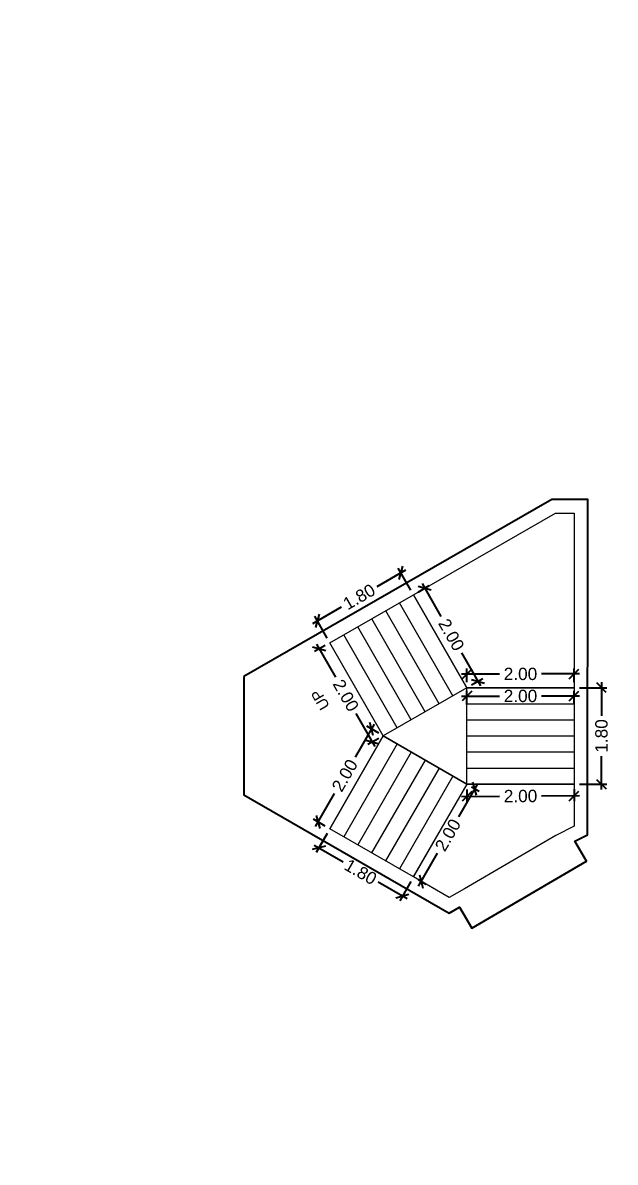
# Model space of a CAD drawing. Header units: metres. Extents: x 256329 to 886268, y -249371 to 355.
# Drawn here: x 286486.75 to 286497.81, y -1283.15 to -1261.9 of the extents above; entities that cross this region are included whole.
import ezdxf

# ---------------------------------------------------------------- set-up
doc = ezdxf.new("R2010")
doc.units = ezdxf.units.M
doc.header["$MEASUREMENT"] = 0
doc.header["$PDMODE"] = 35
doc.linetypes.add('CONTINOUS', pattern=[0])
doc.layers.get('0').update_dxf_attribs({"lineweight": 18})
doc.layers.get('Defpoints').update_dxf_attribs({"lineweight": 20})
doc.layers.add('A_TEXT', color=4, linetype='Continuous', lineweight=0, transparency=0.3)
doc.layers.add('BLK_2_FLR_5_STAIR_3', color=7, linetype='Continuous', plot=False)
for name, color, linetype, lineweight in [('BLK_2_FLR_5_STAIR_3_FLIGHT_1', 7, 'Continuous', 0), ('BLK_2_FLR_5_STAIR_3_FLIGHT_2', 7, 'Continuous', 0), ('BLK_2_FLR_5_STAIR_3_FLIGHT_3', 7, 'Continuous', 0), ('BLK_2_FLR_5_STAIR_3_LANDING_1', 7, 'Continuous', 0), ('BLK_2_FLR_5_STAIR_3_LANDING_2', 7, 'Continuous', 0)]:
    doc.layers.add(name, color=color, linetype=linetype, lineweight=lineweight)
doc.styles.add('Arial', font='arial.ttf')
doc.styles.get("Standard").update_dxf_attribs({"font": 'arial.ttf'})
doc.dimstyles.new('METRIC DIM', dxfattribs={"dimtxt": 0.23, "dimasz": 0.18, "dimexe": 0.1, "dimexo": 0.1, "dimgap": 0.09, "dimtad": 0, "dimzin": 0, "dimdsep": 46, "dimtxsty": 'Standard', "dimblk": 'OBLIQUE', "dimcen": 0, "dimdle": 0.1, "dimclrd": 147, "dimclre": 147, "dimclrt": 7, "dimadec": 0, "dimazin": 0, "dimtfac": 1, "dimtofl": 0, "dimtmove": 0, "dimatfit": 2, "dimfxl": 0.125, "dimtolj": 1, "dimtzin": 0, "dimarcsym": 0})

# ---------------------------------------------------------------- blocks, each defined once
blk = doc.blocks.new('_Oblique')
at = {"color": 0, "linetype": 'ByBlock', "lineweight": -2}
blk.add_line((-0.5, -0.5), (0.5, 0.5), dxfattribs=at)
blk = doc.blocks.new('*D1261')
at = {"layer": 'BLK_2_FLR_5_STAIR_3_FLIGHT_1', "color": 147, "lineweight": -2, "transparency": 16777216}
for p, q in [((286493.899721, -1272.10681), (286493.359985, -1272.416956)), ((286493.998287, -1272.479051), (286493.763194, -1272.069928)), ((286492.165629, -1273.103265), (286492.705365, -1272.793118)), ((286492.437604, -1273.375861), (286492.202511, -1272.966738))]:
    blk.add_line(p, q, dxfattribs=at)
at = {"layer": 'Defpoints', "color": 0, "linetype": 'CONTINOUS', "transparency": 16777216}
for p in [(286493.813017, -1272.156632), (286494.04811, -1272.565756, 0.042641), (286492.487426, -1273.462566, 0.042641)]:
    blk.add_point(p, dxfattribs=at)
at = {"layer": 'BLK_2_FLR_5_STAIR_3_FLIGHT_1', "color": 147, "linetype": 'CONTINOUS', "lineweight": -2, "transparency": 16777216, "xscale": 0.18, "yscale": 0.18, "zscale": 0.18}
for p, rotation in [((286493.813017, -1272.156632), 29.88281300000001), ((286492.252333, -1273.053442), 209.882813)]:
    blk.add_blockref('_Oblique', p, dxfattribs=dict(at, rotation=rotation))
at = {"layer": 'BLK_2_FLR_5_STAIR_3_FLIGHT_1', "color": 7, "linetype": 'CONTINOUS', "transparency": 16777216, "insert": (286493.032675, -1272.605037), "char_height": 0.23, "attachment_point": 5, "rotation": 29.8828126}
blk.add_mtext('\\A1;1.80', dxfattribs=at)
blk = doc.blocks.new('*D1262')
at = {"layer": 'BLK_2_FLR_5_STAIR_3_FLIGHT_2', "color": 147, "lineweight": -2, "transparency": 16777216}
for p, q in [((286497.145212, -1274.299884), (286497.657183, -1274.300068)), ((286497.557219, -1274.200032), (286497.556996, -1274.822532)), ((286497.5565, -1276.200032), (286497.556724, -1275.577532)), ((286497.144565, -1276.099884), (286497.656536, -1276.100068))]:
    blk.add_line(p, q, dxfattribs=at)
at = {"layer": 'Defpoints', "color": 0, "linetype": 'CONTINOUS', "transparency": 16777216}
for p in [(286497.045212, -1274.299848, 0.042641), (286497.557183, -1274.300032), (286497.044565, -1276.099848, 0.042641)]:
    blk.add_point(p, dxfattribs=at)
at = {"layer": 'BLK_2_FLR_5_STAIR_3_FLIGHT_2', "color": 147, "linetype": 'CONTINOUS', "lineweight": -2, "transparency": 16777216, "xscale": 0.18, "yscale": 0.18, "zscale": 0.18}
for p, rotation in [((286497.557183, -1274.300032), 89.979403), ((286497.556536, -1276.100032), 269.979403)]:
    blk.add_blockref('_Oblique', p, dxfattribs=dict(at, rotation=rotation))
at = {"layer": 'BLK_2_FLR_5_STAIR_3_FLIGHT_2', "color": 7, "linetype": 'CONTINOUS', "transparency": 16777216, "insert": (286497.55686, -1275.200032), "char_height": 0.23, "attachment_point": 5, "rotation": 89.9794033}
blk.add_mtext('\\A1;1.80', dxfattribs=at)
blk = doc.blocks.new('*D1263')
at = {"layer": 'BLK_2_FLR_5_STAIR_3_FLIGHT_3', "color": 147, "lineweight": -2, "transparency": 16777216}
for p, q in [((286493.31261, -1274.982829), (286492.958466, -1275.598755)), ((286493.39719, -1275.146812), (286493.176073, -1275.019675)), ((286492.21524, -1276.891371), (286492.569384, -1276.275445)), ((286492.399512, -1276.881971), (286492.178394, -1276.754833))]:
    blk.add_line(p, q, dxfattribs=at)
at = {"layer": 'Defpoints', "color": 0, "linetype": 'CONTINOUS', "transparency": 16777216}
for p in [(286493.262764, -1275.06952), (286493.483882, -1275.196658, 0.042641), (286492.486204, -1276.931817, 0.042641)]:
    blk.add_point(p, dxfattribs=at)
at = {"layer": 'BLK_2_FLR_5_STAIR_3_FLIGHT_3', "color": 147, "linetype": 'CONTINOUS', "lineweight": -2, "transparency": 16777216, "xscale": 0.18, "yscale": 0.18, "zscale": 0.18}
for p, rotation in [((286493.262764, -1275.06952), 60.102044), ((286492.265086, -1276.804679), 240.102044)]:
    blk.add_blockref('_Oblique', p, dxfattribs=dict(at, rotation=rotation))
at = {"layer": 'BLK_2_FLR_5_STAIR_3_FLIGHT_3', "color": 7, "linetype": 'CONTINOUS', "transparency": 16777216, "insert": (286492.763925, -1275.9371), "char_height": 0.23, "attachment_point": 5, "rotation": 60.1020441}
blk.add_mtext('\\A1;2.00', dxfattribs=at)
blk = doc.blocks.new('*D1264')
at = {"layer": 'BLK_2_FLR_5_STAIR_3_FLIGHT_1', "color": 147, "lineweight": -2, "transparency": 16777216}
for p, q in [((286492.400722, -1273.512388), (286492.200003, -1273.627727)), ((286492.236885, -1273.491199), (286492.590484, -1274.106554)), ((286493.332986, -1275.398701), (286492.979387, -1274.783347)), ((286493.397177, -1275.246481), (286493.196458, -1275.361819))]:
    blk.add_line(p, q, dxfattribs=at)
at = {"layer": 'Defpoints', "color": 0, "linetype": 'CONTINOUS', "transparency": 16777216}
for p in [(286492.487426, -1273.462566, 0.042641), (286492.286708, -1273.577904), (286493.483882, -1275.196658, 0.042641)]:
    blk.add_point(p, dxfattribs=at)
at = {"layer": 'BLK_2_FLR_5_STAIR_3_FLIGHT_1', "color": 147, "linetype": 'CONTINOUS', "lineweight": -2, "transparency": 16777216, "xscale": 0.18, "yscale": 0.18, "zscale": 0.18}
for p, rotation in [((286492.286708, -1273.577904), 119.882813), ((286493.283163, -1275.311997), 299.882813)]:
    blk.add_blockref('_Oblique', p, dxfattribs=dict(at, rotation=rotation))
at = {"layer": 'BLK_2_FLR_5_STAIR_3_FLIGHT_1', "color": 7, "linetype": 'CONTINOUS', "transparency": 16777216, "insert": (286492.784935, -1274.44495), "char_height": 0.23, "attachment_point": 5, "rotation": 299.8828126}
blk.add_mtext('\\A1;2.00', dxfattribs=at)
blk = doc.blocks.new('*D1265')
at = {"layer": 'BLK_2_FLR_5_STAIR_3_LANDING_2', "color": 147, "lineweight": -2, "transparency": 16777216}
for p, q in [((286495.045013, -1276.199847), (286495.04603, -1276.427127)), ((286497.045212, -1276.190894), (286497.046229, -1276.418173)), ((286494.945583, -1276.327575), (286495.655399, -1276.324398)), ((286497.14578, -1276.317726), (286496.435965, -1276.320904))]:
    blk.add_line(p, q, dxfattribs=at)
at = {"layer": 'Defpoints', "color": 0, "linetype": 'CONTINOUS', "transparency": 16777216}
for p in [(286495.044565, -1276.099848, 0.042641), (286497.044764, -1276.090895, 0.042641), (286497.045781, -1276.318174)]:
    blk.add_point(p, dxfattribs=at)
at = {"layer": 'BLK_2_FLR_5_STAIR_3_LANDING_2', "color": 147, "linetype": 'CONTINOUS', "lineweight": -2, "transparency": 16777216, "xscale": 0.18, "yscale": 0.18, "zscale": 0.18}
for p, rotation in [((286495.045582, -1276.327128), 180.256477), ((286497.045781, -1276.318174), 0.256477)]:
    blk.add_blockref('_Oblique', p, dxfattribs=dict(at, rotation=rotation))
at = {"layer": 'BLK_2_FLR_5_STAIR_3_LANDING_2', "color": 7, "linetype": 'CONTINOUS', "transparency": 16777216, "insert": (286496.045682, -1276.322651), "char_height": 0.23, "attachment_point": 5, "rotation": 0.2564771}
blk.add_mtext('\\A1;2.00', dxfattribs=at)
blk = doc.blocks.new('*D1266')
at = {"layer": 'BLK_2_FLR_5_STAIR_3_LANDING_2', "color": 147, "lineweight": -2, "transparency": 16777216}
for p, q in [((286495.23949, -1276.096882), (286494.884913, -1276.711296)), ((286495.131177, -1276.149832), (286495.276119, -1276.233478)), ((286494.140178, -1278.00178), (286494.494755, -1277.387366)), ((286494.131832, -1277.881506), (286494.276773, -1277.965151))]:
    blk.add_line(p, q, dxfattribs=at)
at = {"layer": 'Defpoints', "color": 0, "linetype": 'CONTINOUS', "transparency": 16777216}
for p in [(286495.044565, -1276.099848, 0.042641), (286494.04522, -1277.831522, 0.042641), (286494.190161, -1277.915168)]:
    blk.add_point(p, dxfattribs=at)
at = {"layer": 'BLK_2_FLR_5_STAIR_3_LANDING_2', "color": 147, "linetype": 'CONTINOUS', "lineweight": -2, "transparency": 16777216, "xscale": 0.18, "yscale": 0.18, "zscale": 0.18}
for p, rotation in [((286495.189507, -1276.183494), 60.01084000000001), ((286494.190161, -1277.915168), 240.01084)]:
    blk.add_blockref('_Oblique', p, dxfattribs=dict(at, rotation=rotation))
at = {"layer": 'BLK_2_FLR_5_STAIR_3_LANDING_2', "color": 7, "linetype": 'CONTINOUS', "transparency": 16777216, "insert": (286494.689834, -1277.049331), "char_height": 0.23, "attachment_point": 5, "rotation": 60.0108404}
blk.add_mtext('\\A1;2.00', dxfattribs=at)
blk = doc.blocks.new('*D1267')
at = {"layer": 'BLK_2_FLR_5_STAIR_3_LANDING_1', "color": 147, "lineweight": -2, "transparency": 16777216}
for p, q in [((286494.134814, -1272.515933), (286494.34294, -1272.396339)), ((286494.206413, -1272.359457), (286494.560012, -1272.974811)), ((286495.302514, -1274.266958), (286494.948915, -1273.651604)), ((286495.13127, -1274.250026), (286495.339395, -1274.130431))]:
    blk.add_line(p, q, dxfattribs=at)
at = {"layer": 'Defpoints', "color": 0, "linetype": 'CONTINOUS', "transparency": 16777216}
for p in [(286494.256235, -1272.446161), (286494.04811, -1272.565756, 0.042641), (286495.044565, -1274.299848, 0.042641)]:
    blk.add_point(p, dxfattribs=at)
at = {"layer": 'BLK_2_FLR_5_STAIR_3_LANDING_1', "color": 147, "linetype": 'CONTINOUS', "lineweight": -2, "transparency": 16777216, "xscale": 0.18, "yscale": 0.18, "zscale": 0.18}
for p, rotation in [((286494.256235, -1272.446161), 119.882813), ((286495.252691, -1274.180254), 299.882813)]:
    blk.add_blockref('_Oblique', p, dxfattribs=dict(at, rotation=rotation))
at = {"layer": 'BLK_2_FLR_5_STAIR_3_LANDING_1', "color": 7, "linetype": 'CONTINOUS', "transparency": 16777216, "insert": (286494.754463, -1273.313208), "char_height": 0.23, "attachment_point": 5, "rotation": 299.8828126}
blk.add_mtext('\\A1;2.00', dxfattribs=at)
blk = doc.blocks.new('*D1268')
at = {"layer": 'BLK_2_FLR_5_STAIR_3_LANDING_1', "color": 147, "lineweight": -2, "transparency": 16777216}
for p, q in [((286494.944565, -1274.044198), (286495.654279, -1274.044198)), ((286495.044565, -1274.199848), (286495.044565, -1273.944198)), ((286497.144565, -1274.044198), (286496.434852, -1274.044198)), ((286497.044565, -1274.199848), (286497.044565, -1273.944198))]:
    blk.add_line(p, q, dxfattribs=at)
at = {"layer": 'Defpoints', "color": 0, "linetype": 'CONTINOUS', "transparency": 16777216}
for p in [(286497.044565, -1274.044198), (286495.044565, -1274.299848, 0.042641), (286497.044565, -1274.299848, 0.042641)]:
    blk.add_point(p, dxfattribs=at)
at = {"layer": 'BLK_2_FLR_5_STAIR_3_LANDING_1', "color": 147, "linetype": 'CONTINOUS', "lineweight": -2, "transparency": 16777216, "xscale": 0.18, "yscale": 0.18, "zscale": 0.18, "rotation": 180}
blk.add_blockref('_Oblique', (286495.044565, -1274.044198), dxfattribs=at)
at = {"layer": 'BLK_2_FLR_5_STAIR_3_LANDING_1', "color": 147, "linetype": 'CONTINOUS', "lineweight": -2, "transparency": 16777216, "xscale": 0.18, "yscale": 0.18, "zscale": 0.18}
blk.add_blockref('_Oblique', (286497.044565, -1274.044198), dxfattribs=at)
at = {"layer": 'BLK_2_FLR_5_STAIR_3_LANDING_1', "color": 7, "linetype": 'CONTINOUS', "transparency": 16777216, "insert": (286496.044565, -1274.044198), "char_height": 0.23, "attachment_point": 5}
blk.add_mtext('\\A1;2.00', dxfattribs=at)
blk = doc.blocks.new('*D1269')
at = {"layer": 'BLK_2_FLR_5_STAIR_3_FLIGHT_3', "color": 147, "lineweight": -2, "transparency": 16777216}
for p, q in [((286492.43622, -1277.018429), (286492.230814, -1277.374358)), ((286492.194185, -1277.237763), (286492.733345, -1277.548911)), ((286493.926425, -1278.237435), (286493.387266, -1277.926287)), ((286493.995236, -1277.918134), (286493.78983, -1278.274063))]:
    blk.add_line(p, q, dxfattribs=at)
at = {"layer": 'Defpoints', "color": 0, "linetype": 'CONTINOUS', "transparency": 16777216}
for p in [(286492.486204, -1276.931817, 0.042641), (286494.04522, -1277.831522, 0.042641), (286493.839813, -1278.187451)]:
    blk.add_point(p, dxfattribs=at)
at = {"layer": 'BLK_2_FLR_5_STAIR_3_FLIGHT_3', "color": 147, "linetype": 'CONTINOUS', "lineweight": -2, "transparency": 16777216, "xscale": 0.18, "yscale": 0.18, "zscale": 0.18}
for p, rotation in [((286492.280797, -1277.287746), 150.01084), ((286493.839813, -1278.187451), 330.01084)]:
    blk.add_blockref('_Oblique', p, dxfattribs=dict(at, rotation=rotation))
at = {"layer": 'BLK_2_FLR_5_STAIR_3_FLIGHT_3', "color": 7, "linetype": 'CONTINOUS', "transparency": 16777216, "insert": (286493.060305, -1277.737599), "char_height": 0.23, "attachment_point": 5, "rotation": 330.0108404}
blk.add_mtext('\\A1;1.80', dxfattribs=at)
blk = doc.blocks.new('*D1280')
at = {"layer": 'BLK_2_FLR_5_STAIR_3_FLIGHT_2', "color": 147, "lineweight": -2, "transparency": 16777216}
for p, q in [((286495.044565, -1274.611452), (286495.044565, -1274.355801)), ((286497.044565, -1274.611452), (286497.044565, -1274.355801)), ((286494.944565, -1274.455801), (286495.654279, -1274.455801)), ((286497.144565, -1274.455801), (286496.434852, -1274.455801))]:
    blk.add_line(p, q, dxfattribs=at)
at = {"layer": 'Defpoints', "color": 0, "linetype": 'CONTINOUS', "transparency": 16777216}
for p in [(286497.044565, -1274.455801), (286495.044565, -1274.711452, 0.042641), (286497.044565, -1274.711452, 0.042641)]:
    blk.add_point(p, dxfattribs=at)
at = {"layer": 'BLK_2_FLR_5_STAIR_3_FLIGHT_2', "color": 147, "linetype": 'CONTINOUS', "lineweight": -2, "transparency": 16777216, "xscale": 0.18, "yscale": 0.18, "zscale": 0.18, "rotation": 180}
blk.add_blockref('_Oblique', (286495.044565, -1274.455801), dxfattribs=at)
at = {"layer": 'BLK_2_FLR_5_STAIR_3_FLIGHT_2', "color": 147, "linetype": 'CONTINOUS', "lineweight": -2, "transparency": 16777216, "xscale": 0.18, "yscale": 0.18, "zscale": 0.18}
blk.add_blockref('_Oblique', (286497.044565, -1274.455801), dxfattribs=at)
at = {"layer": 'BLK_2_FLR_5_STAIR_3_FLIGHT_2', "color": 7, "linetype": 'CONTINOUS', "transparency": 16777216, "insert": (286496.044565, -1274.455801), "char_height": 0.23, "attachment_point": 5}
blk.add_mtext('\\A1;2.00', dxfattribs=at)

msp = doc.modelspace()

# ---------------------------------------------------------------- linework, layer by layer
at = {"color": 5, "linetype": 'CONTINOUS'}
for p, q in [((286495.044565, -1274.299848, 0.123574), (286493.483882, -1275.196658, 0.123574)), ((286495.044565, -1276.099848, 0.123574), (286495.044565, -1274.299848, 0.123574))]:
    msp.add_line(p, q, dxfattribs=at)
at = {"color": 5, "linetype": 'CONTINOUS', "elevation": 0.123574}
msp.add_lwpolyline([(286495.044565, -1276.099848), (286493.483882, -1275.196658)], dxfattribs=at)
at = {"layer": 'BLK_2_FLR_5_STAIR_3', "color": 7, "linetype": 'CONTINOUS', "elevation": 0.123574}
msp.add_lwpolyline([(286490.879574, -1274.094317), (286490.879574, -1276.29711), (286494.711787, -1278.508672), (286494.907587, -1278.395541), (286495.137348, -1278.784066), (286497.275529, -1277.538375), (286497.059138, -1277.162501), (286497.297845, -1277.042767), (286497.299409, -1270.791025), (286496.628457, -1270.790857)], close=True, dxfattribs=at)
at = {"layer": 'BLK_2_FLR_5_STAIR_3_FLIGHT_1', "color": 3, "linetype": 'CONTINOUS'}
for p, q in [((286495.044565, -1274.299848, 0.123574), (286494.04811, -1272.565756, 0.123574)), ((286494.524337, -1274.598785, 0.123574), (286493.527882, -1272.864692, 0.123574)), ((286494.784451, -1274.449317, 0.123574), (286493.787996, -1272.715224, 0.123574)), ((286494.264223, -1274.748253, 0.123574), (286493.267768, -1273.014161, 0.123574)), ((286494.00411, -1274.897722, 0.123574), (286493.007654, -1273.163629, 0.123574)), ((286493.483882, -1275.196658, 0.123574), (286492.487426, -1273.462566, 0.123574)), ((286493.743996, -1275.04719, 0.123574), (286492.74754, -1273.313097, 0.123574))]:
    msp.add_line(p, q, dxfattribs=at)
at = {"layer": 'BLK_2_FLR_5_STAIR_3_FLIGHT_1', "color": 7, "linetype": 'CONTINOUS', "elevation": 0.123574}
msp.add_lwpolyline([(286492.487426, -1273.462566), (286494.04811, -1272.565756), (286495.044565, -1274.299848), (286493.483882, -1275.196658), (286492.487426, -1273.462566)], dxfattribs=at)
at = {"layer": 'BLK_2_FLR_5_STAIR_3_FLIGHT_2', "color": 3, "linetype": 'CONTINOUS'}
for p, q in [((286495.044565, -1274.299848, 0.123574), (286497.044565, -1274.299848, 0.123574)), ((286495.044565, -1274.599848, 0.123574), (286497.044565, -1274.599848, 0.123574)), ((286495.044565, -1274.899848, 0.123574), (286497.044565, -1274.899848, 0.123574)), ((286495.044565, -1275.199848, 0.123574), (286497.044565, -1275.199848, 0.123574)), ((286495.044565, -1275.499848, 0.123574), (286497.044565, -1275.499848, 0.123574)), ((286495.044565, -1275.799848, 0.123574), (286497.044565, -1275.799848, 0.123574)), ((286495.044565, -1276.099848, 0.123574), (286497.044565, -1276.099848, 0.123574))]:
    msp.add_line(p, q, dxfattribs=at)
at = {"layer": 'BLK_2_FLR_5_STAIR_3_FLIGHT_2', "color": 7, "linetype": 'CONTINOUS', "elevation": 0.123574}
msp.add_lwpolyline([(286495.044565, -1276.099848), (286495.044565, -1274.299848), (286497.044565, -1274.299848), (286497.044565, -1276.099848)], close=True, dxfattribs=at)
at = {"layer": 'BLK_2_FLR_5_STAIR_3_FLIGHT_3', "color": 3, "linetype": 'CONTINOUS'}
for p, q in [((286493.483882, -1275.196658, 0.123574), (286492.486204, -1276.931817, 0.123574)), ((286493.745385, -1275.350094, 0.123574), (286492.74604, -1277.081768, 0.123574)), ((286494.005221, -1275.500045, 0.123574), (286493.005876, -1277.231719, 0.123574)), ((286494.265057, -1275.649996, 0.123574), (286493.265712, -1277.38167, 0.123574)), ((286494.524893, -1275.799947, 0.123574), (286493.525548, -1277.53162, 0.123574)), ((286494.784729, -1275.949898, 0.123574), (286493.785384, -1277.681571, 0.123574)), ((286495.044565, -1276.099848, 0.123574), (286494.04522, -1277.831522, 0.123574))]:
    msp.add_line(p, q, dxfattribs=at)
at = {"layer": 'BLK_2_FLR_5_STAIR_3_FLIGHT_3', "ltscale": 0.05, "elevation": 0.123574}
msp.add_lwpolyline([(286493.483882, -1275.196658), (286495.044565, -1276.099848), (286494.04522, -1277.831522), (286492.486204, -1276.931817), (286493.483882, -1275.196658)], dxfattribs=at)
at = {"layer": 'BLK_2_FLR_5_STAIR_3_LANDING_1', "color": 7, "linetype": 'CONTINOUS', "elevation": 0.123574}
msp.add_lwpolyline([(286495.044565, -1274.299848), (286494.04811, -1272.565756), (286496.696027, -1271.044193), (286497.046027, -1271.04428), (286497.044565, -1274.299848), (286495.044565, -1274.299848)], dxfattribs=at)
at = {"layer": 'BLK_2_FLR_5_STAIR_3_LANDING_2', "color": 7, "linetype": 'CONTINOUS', "elevation": 0.123574}
msp.add_lwpolyline([(286495.044565, -1276.099848), (286497.044565, -1276.099848), (286497.044565, -1276.886411), (286496.705737, -1277.056365), (286496.705737, -1277.056365), (286494.997985, -1278.050746), (286494.997985, -1278.050746), (286494.711711, -1278.216153), (286494.04522, -1277.831522), (286495.046662, -1276.101062)], dxfattribs=at)

# ---------------------------------------------------------------- texts
at = {"layer": 'A_TEXT', "lineweight": 0, "insert": (286491.887953, -1273.593709, 0.123574), "char_height": 0.2, "width": 2.485498, "attachment_point": 9, "rotation": 120.0054902, "style": 'Arial'}
msp.add_mtext('\\pxi2.2673,qc;UP', dxfattribs=at)

# ---------------------------------------------------------------- dimensions: what is measured, and where the dimension line sits
at = {"layer": 'BLK_2_FLR_5_STAIR_3_FLIGHT_1', "color": 1, "linetype": 'CONTINOUS'}
dim = msp.add_aligned_dim(p1=(286492.487426, -1273.462566, 0.123574), p2=(286494.04811, -1272.565756, 0.123574), distance=0.471859, dimstyle='METRIC DIM', override={"dimfxl": 0.18}, dxfattribs=at)
dim.commit()
dim.dimension.update_dxf_attribs({"geometry": '*D1261', "text_midpoint": (286493.032675, -1272.605037, 0.080933)})
at = {"layer": 'BLK_2_FLR_5_STAIR_3_FLIGHT_1', "color": 2, "linetype": 'CONTINOUS'}
dim = msp.add_aligned_dim(p1=(286493.483882, -1275.196658, 0.123574), p2=(286492.487426, -1273.462566, 0.123574), distance=0.231496, dimstyle='METRIC DIM', override={"dimfxl": 0.18}, dxfattribs=at)
dim.commit()
dim.dimension.update_dxf_attribs({"geometry": '*D1264', "text_midpoint": (286492.784935, -1274.44495, 0.080933)})
at = {"layer": 'BLK_2_FLR_5_STAIR_3_FLIGHT_2', "color": 2, "linetype": 'CONTINOUS'}
dim = msp.add_aligned_dim(p1=(286495.044565, -1274.711452, 0.123574), p2=(286497.044565, -1274.711452, 0.123574), distance=0.255651, dimstyle='METRIC DIM', override={"dimfxl": 0.18}, dxfattribs=at)
dim.commit()
dim.dimension.update_dxf_attribs({"geometry": '*D1280', "text_midpoint": (286496.044565, -1274.455801, 0.080933)})
at = {"layer": 'BLK_2_FLR_5_STAIR_3_FLIGHT_2', "color": 1, "linetype": 'CONTINOUS'}
dim = msp.add_aligned_dim(p1=(286497.044565, -1276.099848, 0.123574), p2=(286497.045212, -1274.299848, 0.123574), distance=-0.511971, dimstyle='METRIC DIM', override={"dimfxl": 0.18}, dxfattribs=at)
dim.commit()
dim.dimension.update_dxf_attribs({"geometry": '*D1262', "text_midpoint": (286497.55686, -1275.200032, 0.080933)})
at = {"layer": 'BLK_2_FLR_5_STAIR_3_FLIGHT_3', "color": 2, "linetype": 'CONTINOUS'}
dim = msp.add_aligned_dim(p1=(286492.486204, -1276.931817, 0.123574), p2=(286493.483882, -1275.196658, 0.123574), distance=0.255063, dimstyle='METRIC DIM', override={"dimfxl": 0.18}, dxfattribs=at)
dim.commit()
dim.dimension.update_dxf_attribs({"geometry": '*D1263', "text_midpoint": (286492.763925, -1275.9371, 0.080933)})
at = {"layer": 'BLK_2_FLR_5_STAIR_3_FLIGHT_3', "color": 1, "linetype": 'CONTINOUS'}
dim = msp.add_aligned_dim(p1=(286492.486204, -1276.931817, 0.123574), p2=(286494.04522, -1277.831522, 0.123574), distance=-0.410947, dimstyle='METRIC DIM', override={"dimfxl": 0.18}, dxfattribs=at)
dim.commit()
dim.dimension.update_dxf_attribs({"geometry": '*D1269', "text_midpoint": (286493.060305, -1277.737599, 0.080933)})
at = {"layer": 'BLK_2_FLR_5_STAIR_3_LANDING_1', "color": 1, "linetype": 'CONTINOUS'}
dim = msp.add_aligned_dim(p1=(286495.044565, -1274.299848, 0.123574), p2=(286494.04811, -1272.565756, 0.123574), distance=-0.24004, dimstyle='METRIC DIM', override={"dimfxl": 0.18}, dxfattribs=at)
dim.commit()
dim.dimension.update_dxf_attribs({"geometry": '*D1267', "text_midpoint": (286494.754463, -1273.313208, 0.080933)})
at = {"layer": 'BLK_2_FLR_5_STAIR_3_LANDING_1', "color": 2, "linetype": 'CONTINOUS'}
dim = msp.add_aligned_dim(p1=(286495.044565, -1274.299848, 0.123574), p2=(286497.044565, -1274.299848, 0.123574), distance=0.25565, dimstyle='METRIC DIM', override={"dimfxl": 0.18}, dxfattribs=at)
dim.commit()
dim.dimension.update_dxf_attribs({"geometry": '*D1268', "text_midpoint": (286496.044565, -1274.044198, 0.080933)})
at = {"layer": 'BLK_2_FLR_5_STAIR_3_LANDING_2', "color": 1, "linetype": 'CONTINOUS'}
dim = msp.add_aligned_dim(p1=(286495.044565, -1276.099848, 0.123574), p2=(286494.04522, -1277.831522, 0.123574), distance=0.167346, dimstyle='METRIC DIM', override={"dimfxl": 0.18}, dxfattribs=at)
dim.commit()
dim.dimension.update_dxf_attribs({"geometry": '*D1266', "text_midpoint": (286494.689834, -1277.049331, 0.080933)})
at = {"layer": 'BLK_2_FLR_5_STAIR_3_LANDING_2', "color": 2, "linetype": 'CONTINOUS'}
dim = msp.add_aligned_dim(p1=(286495.044565, -1276.099848, 0.123574), p2=(286497.044764, -1276.090895, 0.123574), distance=-0.227281, dimstyle='METRIC DIM', override={"dimfxl": 0.18}, dxfattribs=at)
dim.commit()
dim.dimension.update_dxf_attribs({"geometry": '*D1265', "text_midpoint": (286496.045682, -1276.322651, 0.080933)})

doc.saveas('drawing.dxf')
